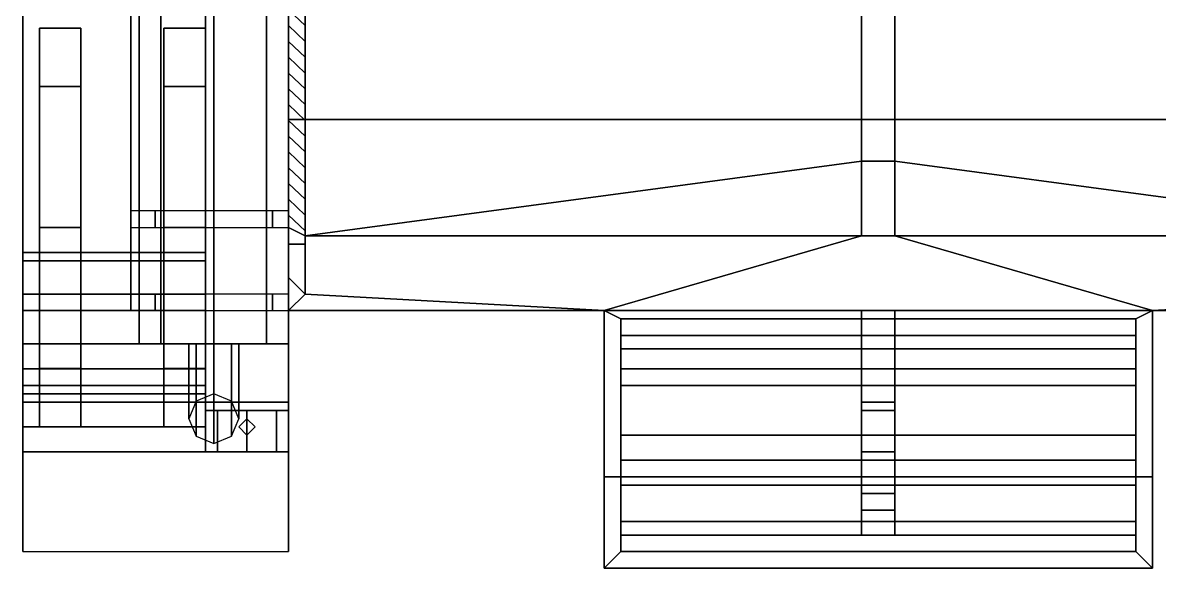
# Model space of a CAD drawing. Header units: millimetres. Extents: x -1 to 1, y -7.8 to 4.7.
# Drawn here: x -1.03 to 0.338, y -2.23 to -1.574 of the extents above; entities that cross this region are included whole.
import ezdxf

# ---------------------------------------------------------------- set-up
doc = ezdxf.new("R2010")
doc.units = ezdxf.units.MM
for name, color, linetype in [('fenders', 6, 'Continuous'), ('in', 2, 'Continuous'), ('tracks', 3, 'Continuous'), ('wheels', 2, 'Continuous')]:
    doc.layers.add(name, color=color, linetype=linetype)

msp = doc.modelspace()

# ---------------------------------------------------------------- linework, layer by layer
for points in [[(-0.71, 1.35, 0.32), (-0.71, -1.69, 0.32), (-0.71, -1.92, 0.47), (-0.71, 1.97, 0.56)], [(-0.71, 1.97, 0.56), (-0.71, -1.92, 0.47), (-0.71, -1.92, 0.81), (-0.71, 1.97, 0.81)], [(0.71, 1.35, 0.32), (0.71, -1.69, 0.32), (-0.71, -1.69, 0.32), (-0.71, 1.35, 0.32)], [(-0.71, -0.9, 1.45), (-0.71, -1.88, 1.39), (-0.71, -1.82, 1.45), (-0.71, -0.9, 1.45)], [(-0.71, -1.82, 1.45), (-0.69, -1.83, 1.47), (-0.69, -0.9, 1.47), (-0.71, -0.9, 1.45)], [(-0.71, -1.84, 1.3), (-0.71, -1.88, 1.39), (-0.71, -0.9, 1.45), (-0.71, -1.25, 1.3)], [(-0.71, -1.88, 0.81), (-0.71, -1.84, 0.95), (-0.71, -1.25, 0.95), (-0.71, -0.9, 0.81)], [(-0.69, -0.9, 1.47), (-0.69, -1.83, 1.47), (-0.02, -1.74, 1.51), (-0.02, -0.9, 1.51)], [(-0.02, -0.9, 1.51), (-0.02, -1.74, 1.51), (0.02, -1.74, 1.51), (0.02, -0.9, 1.51)], [(0.02, -1.74, 1.51), (0.69, -1.83, 1.47), (0.69, -0.9, 1.47), (0.02, -0.9, 1.51)], [(-0.8636, -1.08, 0.9736), (-0.89, -1.08, 0.91), (-0.89, -1.96, 0.91), (-0.8636, -1.96, 0.9736)], [(-0.89, -1.08, 0.91), (-0.8636, -1.08, 0.8464), (-0.8636, -1.96, 0.8464), (-0.89, -1.96, 0.91)], [(-0.8, -1.08, 1), (-0.8636, -1.08, 0.9736), (-0.8636, -1.96, 0.9736), (-0.8, -1.96, 1)], [(-0.8636, -1.08, 0.8464), (-0.8, -1.08, 0.82), (-0.8, -1.96, 0.82), (-0.8636, -1.96, 0.8464)], [(-0.7364, -1.08, 0.9736), (-0.8, -1.08, 1), (-0.8, -1.96, 1), (-0.7364, -1.96, 0.9736)], [(-0.8, -1.08, 0.82), (-0.7364, -1.08, 0.8464), (-0.7364, -1.96, 0.8464), (-0.8, -1.96, 0.82)], [(-0.71, -1.08, 0.91), (-0.7364, -1.08, 0.9736), (-0.7364, -1.96, 0.9736), (-0.71, -1.96, 0.91)], [(-0.7364, -1.08, 0.8464), (-0.71, -1.08, 0.91), (-0.71, -1.96, 0.91), (-0.7364, -1.96, 0.8464)], [(-0.69, -1.25, 1.3), (-0.69, -1.84, 1.3), (-0.71, -1.84, 1.3), (-0.71, -1.25, 1.3)], [(-0.69, -1.84, 0.95), (-0.69, -1.25, 0.95), (-0.71, -1.25, 0.95), (-0.71, -1.84, 0.95)], [(-0.69, -1.84, 1.3), (-0.69, -1.25, 1.3), (-0.69, -1.25, 0.95), (-0.69, -1.84, 0.95)], [(-0.69, -1.577, 0.95), (-0.69, -1.577, 1.3), (-0.71, -1.558, 1.3), (-0.71, -1.558, 0.95)], [(-0.69, -1.596, 0.95), (-0.69, -1.596, 1.3), (-0.71, -1.577, 1.3), (-0.71, -1.577, 0.95)], [(-0.69, -1.615, 0.95), (-0.69, -1.615, 1.3), (-0.71, -1.596, 1.3), (-0.71, -1.596, 0.95)], [(-0.69, -1.634, 0.95), (-0.69, -1.634, 1.3), (-0.71, -1.615, 1.3), (-0.71, -1.615, 0.95)], [(-0.69, -1.653, 0.95), (-0.69, -1.653, 1.3), (-0.71, -1.634, 1.3), (-0.71, -1.634, 0.95)], [(-0.69, -1.672, 0.95), (-0.69, -1.672, 1.3), (-0.71, -1.653, 1.3), (-0.71, -1.653, 0.95)], [(-0.69, -1.691, 0.95), (-0.69, -1.691, 1.3), (-0.71, -1.672, 1.3), (-0.71, -1.672, 0.95)], [(-0.71, -1.92, 0.47), (-0.71, -1.69, 0.32), (0.71, -1.69, 0.32), (0.71, -1.92, 0.47)], [(-0.69, -1.71, 0.95), (-0.69, -1.71, 1.3), (-0.71, -1.691, 1.3), (-0.71, -1.691, 0.95)], [(-0.69, -1.729, 0.95), (-0.69, -1.729, 1.3), (-0.71, -1.71, 1.3), (-0.71, -1.71, 0.95)], [(-0.69, -1.748, 0.95), (-0.69, -1.748, 1.3), (-0.71, -1.729, 1.3), (-0.71, -1.729, 0.95)], [(-0.69, -1.767, 0.95), (-0.69, -1.767, 1.3), (-0.71, -1.748, 1.3), (-0.71, -1.748, 0.95)], [(-0.69, -1.83, 1.47), (-0.69, -1.83, 1.47), (-0.02, -1.83, 1.48), (-0.02, -1.74, 1.51)], [(-0.02, -1.74, 1.51), (-0.02, -1.83, 1.48), (0.02, -1.83, 1.48), (0.02, -1.74, 1.51)], [(0.02, -1.74, 1.51), (0.02, -1.83, 1.48), (0.69, -1.83, 1.47)], [(-0.69, -1.786, 0.95), (-0.69, -1.786, 1.3), (-0.71, -1.767, 1.3), (-0.71, -1.767, 0.95)], [(-0.69, -1.805, 0.95), (-0.69, -1.805, 1.3), (-0.71, -1.786, 1.3), (-0.71, -1.786, 0.95)], [(-0.69, -1.824, 0.95), (-0.69, -1.824, 1.3), (-0.71, -1.805, 1.3), (-0.71, -1.805, 0.95)], [(-0.71, -1.88, 1.39), (-0.69, -1.9, 1.39), (-0.69, -1.83, 1.47), (-0.71, -1.82, 1.45)], [(-0.69, -1.9, 1.39), (-0.33, -1.92, 1.39), (-0.02, -1.83, 1.48), (-0.69, -1.83, 1.47)], [(-0.02, -1.83, 1.48), (-0.33, -1.92, 1.39), (0.33, -1.92, 1.39), (0.02, -1.83, 1.48)], [(0.02, -1.83, 1.48), (0.33, -1.92, 1.39), (0.69, -1.9, 1.39), (0.69, -1.83, 1.47)], [(-0.71, -1.88, 0.81), (-0.71, -1.88, 1.39), (-0.71, -1.84, 1.3), (-0.71, -1.84, 0.95)], [(-0.69, -1.84, 1.3), (-0.69, -1.84, 0.95), (-0.71, -1.84, 0.95), (-0.71, -1.84, 1.3)], [(-0.71, -1.88, 0.81), (-0.69, -1.9, 0.81), (-0.69, -1.9, 1.39), (-0.71, -1.88, 1.39)], [(-0.71, -1.88, 0.81), (-0.71, -1.92, 0.81), (-0.69, -1.9, 0.81)], [(-0.69, -1.9, 1.39), (-0.69, -1.9, 0.81), (-0.33, -1.92, 0.81), (-0.33, -1.92, 1.39)], [(0.33, -1.92, 0.81), (0.69, -1.9, 0.81), (0.69, -1.9, 1.39), (0.33, -1.92, 1.39)], [(0.33, -1.92, 0.81), (0.71, -1.92, 0.81), (0.69, -1.9, 0.81)], [(-0.71, -1.92, 0.81), (-0.71, -1.92, 0.47), (0.71, -1.92, 0.47), (0.71, -1.92, 0.81)], [(-0.33, -1.92, 0.68), (-0.33, -2.12, 0.81), (-0.33, -2.23, 1.02), (-0.33, -1.92, 1.39)], [(0.33, -1.92, 0.68), (0.33, -2.12, 0.81), (-0.33, -2.12, 0.81), (-0.33, -1.92, 0.68)], [(-0.02, -1.92, 0.48), (-0.02, -2.03, 0.48), (-0.02, -2.04, 0.54), (-0.02, -1.92, 0.54)], [(0.02, -1.92, 0.48), (0.02, -2.03, 0.48), (-0.02, -2.03, 0.48), (-0.02, -1.92, 0.48)], [(-0.02, -1.92, 0.54), (-0.02, -2.04, 0.54), (0.02, -2.04, 0.54), (0.02, -1.92, 0.54)], [(0.02, -2.04, 0.54), (0.02, -2.03, 0.48), (0.02, -1.92, 0.48), (0.02, -1.92, 0.54)], [(0.33, -2.23, 1.02), (0.33, -2.12, 0.81), (0.33, -1.92, 0.68), (0.33, -1.92, 1.39)], [(-0.83, -1.96, 0.91), (-0.8212, -1.96, 0.9312), (-0.8636, -1.96, 0.9736), (-0.89, -1.96, 0.91)], [(-0.8212, -1.96, 0.8888), (-0.83, -1.96, 0.91), (-0.89, -1.96, 0.91), (-0.8636, -1.96, 0.8464)], [(-0.8212, -1.96, 0.9312), (-0.8, -1.96, 0.94), (-0.8, -1.96, 1), (-0.8636, -1.96, 0.9736)], [(-0.8, -1.96, 0.88), (-0.8212, -1.96, 0.8888), (-0.8636, -1.96, 0.8464), (-0.8, -1.96, 0.82)], [(-0.8212, -2.0288, 0.8388), (-0.83, -2.05, 0.86), (-0.83, -1.96, 0.91), (-0.8212, -1.96, 0.8888)], [(-0.83, -2.05, 0.86), (-0.8212, -2.0712, 0.8812), (-0.8212, -1.96, 0.9312), (-0.83, -1.96, 0.91)], [(-0.8, -2.02, 0.83), (-0.8212, -2.0288, 0.8388), (-0.8212, -1.96, 0.8888), (-0.8, -1.96, 0.88)], [(-0.8212, -2.0712, 0.8812), (-0.8, -2.08, 0.89), (-0.8, -1.96, 0.94), (-0.8212, -1.96, 0.9312)], [(-0.8, -2.08, 0.89), (-0.7788, -2.0712, 0.8812), (-0.7788, -1.96, 0.9312), (-0.8, -1.96, 0.94)], [(-0.7788, -2.0288, 0.8388), (-0.8, -2.02, 0.83), (-0.8, -1.96, 0.88), (-0.7788, -1.96, 0.8888)], [(-0.8, -1.96, 0.94), (-0.7788, -1.96, 0.9312), (-0.7364, -1.96, 0.9736), (-0.8, -1.96, 1)], [(-0.7788, -1.96, 0.8888), (-0.8, -1.96, 0.88), (-0.8, -1.96, 0.82), (-0.7364, -1.96, 0.8464)], [(-0.7788, -2.0712, 0.8812), (-0.77, -2.05, 0.86), (-0.77, -1.96, 0.91), (-0.7788, -1.96, 0.9312)], [(-0.77, -2.05, 0.86), (-0.7788, -2.0288, 0.8388), (-0.7788, -1.96, 0.8888), (-0.77, -1.96, 0.91)], [(-0.7788, -1.96, 0.9312), (-0.77, -1.96, 0.91), (-0.71, -1.96, 0.91), (-0.7364, -1.96, 0.9736)], [(-0.77, -1.96, 0.91), (-0.7788, -1.96, 0.8888), (-0.7364, -1.96, 0.8464), (-0.71, -1.96, 0.91)], [(-0.02, -2.03, 0.48), (-0.02, -2.09, 0.42), (-0.02, -2.1, 0.48), (-0.02, -2.04, 0.54)], [(0.02, -2.03, 0.48), (0.02, -2.09, 0.42), (-0.02, -2.09, 0.42), (-0.02, -2.03, 0.48)], [(0.02, -2.1, 0.48), (0.02, -2.09, 0.42), (0.02, -2.03, 0.48), (0.02, -2.04, 0.54)], [(-0.7954, -2.04, 1.0354), (-0.81, -2.04, 1), (-0.81, -2.09, 1), (-0.7954, -2.09, 1.0354)], [(-0.81, -2.04, 1), (-0.7954, -2.04, 0.9646), (-0.7954, -2.09, 0.9646), (-0.81, -2.09, 1)], [(-0.81, -2.04, 1), (-0.7246, -2.04, 1.0354), (-0.71, -2.04, 1), (-0.7954, -2.04, 0.9646)], [(-0.7954, -2.04, 1.0354), (-0.76, -2.04, 1.05), (-0.7246, -2.04, 1.0354), (-0.81, -2.04, 1)], [(-0.76, -2.04, 1.05), (-0.7954, -2.04, 1.0354), (-0.7954, -2.09, 1.0354), (-0.76, -2.09, 1.05)], [(-0.7954, -2.04, 0.9646), (-0.76, -2.04, 0.95), (-0.76, -2.09, 0.95), (-0.7954, -2.09, 0.9646)], [(-0.7954, -2.04, 0.9646), (-0.71, -2.04, 1), (-0.7246, -2.04, 0.9646), (-0.76, -2.04, 0.95)], [(-0.76, -2.05, 0.77), (-0.77, -2.06, 0.77), (-0.77, -2.06, 0.96), (-0.76, -2.05, 0.95)], [(-0.7246, -2.04, 1.0354), (-0.76, -2.04, 1.05), (-0.76, -2.09, 1.05), (-0.7246, -2.09, 1.0354)], [(-0.76, -2.04, 0.95), (-0.7246, -2.04, 0.9646), (-0.7246, -2.09, 0.9646), (-0.76, -2.09, 0.95)], [(-0.75, -2.06, 0.77), (-0.76, -2.05, 0.77), (-0.76, -2.05, 0.95), (-0.75, -2.06, 0.96)], [(-0.71, -2.04, 1), (-0.7246, -2.04, 1.0354), (-0.7246, -2.09, 1.0354), (-0.71, -2.09, 1)], [(-0.7246, -2.04, 0.9646), (-0.71, -2.04, 1), (-0.71, -2.09, 1), (-0.7246, -2.09, 0.9646)], [(-0.02, -2.04, 0.54), (-0.02, -2.1, 0.48), (0.02, -2.1, 0.48), (0.02, -2.04, 0.54)], [(-0.77, -2.06, 0.77), (-0.76, -2.07, 0.77), (-0.76, -2.07, 0.95), (-0.77, -2.06, 0.96)], [(-0.76, -2.07, 0.77), (-0.75, -2.06, 0.77), (-0.75, -2.06, 0.96), (-0.76, -2.07, 0.95)], [(-0.7954, -2.09, 0.9646), (-0.76, -2.09, 0.95), (-0.7246, -2.09, 0.9646), (-0.81, -2.09, 1)], [(-0.81, -2.09, 1), (-0.7246, -2.09, 0.9646), (-0.71, -2.09, 1), (-0.7954, -2.09, 1.0354)], [(-0.7954, -2.09, 1.0354), (-0.71, -2.09, 1), (-0.7246, -2.09, 1.0354), (-0.76, -2.09, 1.05)], [(0.02, -2.09, 0.42), (0.02, -2.14, 0.42), (-0.02, -2.14, 0.42), (-0.02, -2.09, 0.42)], [(-0.02, -2.09, 0.42), (-0.02, -2.14, 0.42), (-0.02, -2.13, 0.48), (-0.02, -2.1, 0.48)], [(0.02, -2.13, 0.48), (0.02, -2.14, 0.42), (0.02, -2.09, 0.42), (0.02, -2.1, 0.48)], [(-0.02, -2.1, 0.48), (-0.02, -2.13, 0.48), (0.02, -2.13, 0.48), (0.02, -2.1, 0.48)], [(-0.33, -2.23, 1.02), (-0.33, -2.12, 0.81), (0.33, -2.12, 0.81), (0.33, -2.23, 1.02)], [(-0.02, -2.13, 0.48), (-0.02, -2.16, 0.52), (0.02, -2.16, 0.52), (0.02, -2.13, 0.48)], [(-0.02, -2.14, 0.42), (-0.02, -2.19, 0.48), (-0.02, -2.16, 0.52), (-0.02, -2.13, 0.48)], [(0.02, -2.16, 0.52), (0.02, -2.19, 0.48), (0.02, -2.14, 0.42), (0.02, -2.13, 0.48)], [(0.02, -2.14, 0.42), (0.02, -2.19, 0.48), (-0.02, -2.19, 0.48), (-0.02, -2.14, 0.42)], [(-0.02, -2.19, 0.48), (-0.02, -2.19, 0.56), (-0.02, -2.16, 0.56), (-0.02, -2.16, 0.52)], [(-0.02, -2.16, 0.52), (-0.02, -2.16, 0.56), (0.02, -2.16, 0.56), (0.02, -2.16, 0.52)], [(-0.02, -2.16, 0.56), (-0.02, -2.19, 0.56), (0.02, -2.19, 0.56), (0.02, -2.16, 0.56)], [(0.02, -2.16, 0.56), (0.02, -2.19, 0.56), (0.02, -2.19, 0.48), (0.02, -2.16, 0.52)], [(0.02, -2.19, 0.48), (0.02, -2.19, 0.56), (-0.02, -2.19, 0.56), (-0.02, -2.19, 0.48)]]:
    msp.add_3dface(points)
at = {"color": 1}
for points in [[(-0.9, -1.08, 0.82), (-0.9, -1.92, 0.82), (-0.9, -1.92, 0.85), (-0.9, -1.08, 0.85)], [(-0.8707, -1.8, 0.9807), (-0.9, -1.8, 0.91), (-0.9, -1.82, 0.91), (-0.8707, -1.82, 0.9807)], [(-0.9, -1.8, 0.91), (-0.9, -1.8, 0.85), (-0.9, -1.82, 0.85), (-0.9, -1.82, 0.91)], [(-0.8, -1.8, 1.01), (-0.8707, -1.8, 0.9807), (-0.8707, -1.82, 0.9807), (-0.8, -1.82, 1.01)], [(-0.7293, -1.8, 0.9807), (-0.8, -1.8, 1.01), (-0.8, -1.82, 1.01), (-0.7293, -1.82, 0.9807)], [(-0.71, -1.8, 0.93), (-0.7293, -1.8, 0.9807), (-0.7293, -1.82, 0.9807), (-0.71, -1.82, 0.93)], [(-0.71, -1.88, 0.85), (-0.71, -1.9, 0.85), (-0.71, -1.92, 0.82), (-0.71, -1.88, 0.82)], [(-0.8707, -1.9, 0.9807), (-0.9, -1.9, 0.91), (-0.9, -1.92, 0.91), (-0.8707, -1.92, 0.9807)], [(-0.9, -1.9, 0.91), (-0.9, -1.9, 0.85), (-0.9, -1.92, 0.85), (-0.9, -1.92, 0.91)], [(-0.8, -1.9, 1.01), (-0.8707, -1.9, 0.9807), (-0.8707, -1.92, 0.9807), (-0.8, -1.92, 1.01)], [(-0.7293, -1.9, 0.9807), (-0.8, -1.9, 1.01), (-0.8, -1.92, 1.01), (-0.7293, -1.92, 0.9807)], [(-0.71, -1.9, 0.91), (-0.7293, -1.9, 0.9807), (-0.7293, -1.92, 0.9807), (-0.71, -1.92, 0.91)], [(-0.71, -1.92, 0.91), (-0.71, -1.92, 0.82), (-0.71, -1.9, 0.85), (-0.71, -1.9, 0.91)]]:
    msp.add_3dface(points, dxfattribs=at)
at = {"layer": 'fenders'}
for points in [[(-1.03, 1.97, 0.81), (-1.03, -1.96, 0.81), (-0.71, -1.96, 0.81), (-0.71, 1.97, 0.81)], [(-1.03, 1.97, 0.79), (-1.03, -1.96, 0.79), (-1.03, -1.96, 0.81), (-1.03, 1.97, 0.81)], [(-0.71, -2.03, 0.8), (-0.71, -2.21, 0.67), (-0.71, -1.92, 0.47)], [(-0.71, -1.96, 0.81), (-0.71, -2.03, 0.8), (-0.71, -1.92, 0.47)], [(-0.71, -1.92, 0.81), (-0.71, -1.96, 0.81), (-0.71, -1.92, 0.47)], [(-1.03, -1.96, 0.79), (-1.03, -2.02, 0.77), (-1.03, -2.03, 0.8), (-1.03, -1.96, 0.81)], [(-1.03, -1.96, 0.81), (-1.03, -2.03, 0.8), (-0.71, -2.03, 0.8), (-0.71, -1.96, 0.81)], [(-1.03, -2.02, 0.77), (-1.03, -2.18, 0.63), (-1.03, -2.21, 0.67), (-1.03, -2.03, 0.8)], [(-1.03, -2.03, 0.8), (-1.03, -2.21, 0.67), (-0.71, -2.21, 0.67), (-0.71, -2.03, 0.8)]]:
    msp.add_3dface(points, dxfattribs=at)
at = {"layer": 'in'}
for points in [[(-0.33, -1.92, 1.39), (-0.31, -1.93, 1.36), (0.31, -1.93, 1.36), (0.33, -1.92, 1.39)], [(-0.33, -2.23, 1.02), (-0.31, -2.21, 1.02), (-0.31, -1.93, 1.36), (-0.33, -1.92, 1.39)], [(0.31, -2.21, 1.02), (0.33, -2.23, 1.02), (0.33, -1.92, 1.39), (0.31, -1.93, 1.36)], [(-0.31, -1.93, 1.36), (-0.31, -1.93, 0.74), (0.31, -1.93, 0.74), (0.31, -1.93, 1.36)], [(-0.31, -1.93, 0.74), (-0.31, -1.99, 0.74), (0.31, -1.99, 0.74), (0.31, -1.93, 0.74)], [(-0.31, -1.93, 1.36), (-0.31, -2.1, 0.81), (-0.31, -1.99, 0.74), (-0.31, -1.93, 0.74)], [(-0.31, -1.93, 1.36), (-0.31, -2.21, 1.02), (-0.31, -2.1, 0.81), (-0.31, -1.93, 1.36)], [(0.31, -1.93, 0.74), (0.31, -1.99, 0.74), (0.31, -2.1, 0.81), (0.31, -1.93, 1.36)], [(0.31, -2.1, 0.81), (0.31, -2.21, 1.02), (0.31, -1.93, 1.36)], [(0.31, -1.9661, 1.09), (0.31, -1.95, 1.03), (-0.31, -1.95, 1.03), (-0.31, -1.9661, 1.09)], [(0.31, -1.95, 1.03), (0.31, -1.9661, 0.97), (-0.31, -1.9661, 0.97), (-0.31, -1.95, 1.03)], [(0.31, -2.01, 1.1339), (0.31, -1.9661, 1.09), (-0.31, -1.9661, 1.09), (-0.31, -2.01, 1.1339)], [(0.31, -1.9661, 0.97), (0.31, -2.01, 0.9261), (-0.31, -2.01, 0.9261), (-0.31, -1.9661, 0.97)], [(-0.31, -1.99, 0.74), (-0.31, -2.1, 0.81), (0.31, -2.1, 0.81), (0.31, -1.99, 0.74)], [(0.31, -2.07, 1.15), (0.31, -2.01, 1.1339), (-0.31, -2.01, 1.1339), (-0.31, -2.07, 1.15)], [(0.31, -2.01, 0.9261), (0.31, -2.07, 0.91), (-0.31, -2.07, 0.91), (-0.31, -2.01, 0.9261)], [(0.31, -2.13, 1.1339), (0.31, -2.07, 1.15), (-0.31, -2.07, 1.15), (-0.31, -2.13, 1.1339)], [(0.31, -2.07, 0.91), (0.31, -2.13, 0.9261), (-0.31, -2.13, 0.9261), (-0.31, -2.07, 0.91)], [(-0.31, -2.1, 0.81), (-0.31, -2.21, 1.02), (0.31, -2.21, 1.02), (0.31, -2.1, 0.81)], [(0.31, -2.1739, 1.09), (0.31, -2.13, 1.1339), (-0.31, -2.13, 1.1339), (-0.31, -2.1739, 1.09)], [(0.31, -2.13, 0.9261), (0.31, -2.1739, 0.97), (-0.31, -2.1739, 0.97), (-0.31, -2.13, 0.9261)], [(0.31, -2.19, 1.03), (0.31, -2.1739, 1.09), (-0.31, -2.1739, 1.09), (-0.31, -2.19, 1.03)], [(0.31, -2.1739, 0.97), (0.31, -2.19, 1.03), (-0.31, -2.19, 1.03), (-0.31, -2.1739, 0.97)], [(-0.31, -2.21, 1.02), (-0.33, -2.23, 1.02), (0.33, -2.23, 1.02), (0.31, -2.21, 1.02)]]:
    msp.add_3dface(points, dxfattribs=at)
at = {"layer": 'tracks'}
for points in [[(-0.81, -1.86, 0.74), (-0.81, -1.21, 0.73), (-1.03, -1.21, 0.73), (-1.03, -1.86, 0.74)], [(-1.03, -1.86, 0.74), (-1.03, -1.21, 0.73), (-1.03, -1.21, 0.7), (-1.03, -1.85, 0.71)], [(-1.03, -1.85, 0.71), (-1.03, -1.21, 0.7), (-0.81, -1.21, 0.7), (-0.81, -1.85, 0.71)], [(-0.81, -1.21, 0.7), (-0.81, -1.21, 0.73), (-0.81, -1.86, 0.74), (-0.81, -1.85, 0.71)], [(-1.03, -1.39), (-1.03, -1.92, 0.22), (-1.03, -1.9, 0.25), (-1.03, -1.38, 0.04)], [(-1.03, -1.38, 0.04), (-1.03, -1.9, 0.25), (-0.81, -1.9, 0.25), (-0.81, -1.38, 0.04)], [(-0.81, -1.9, 0.25), (-0.81, -1.92, 0.22), (-0.81, -1.39), (-0.81, -1.38, 0.04)], [(-0.81, -1.39), (-0.81, -1.92, 0.22), (-1.03, -1.92, 0.22), (-1.03, -1.39)], [(-1.03, -2.02, 0.66), (-1.03, -1.86, 0.74), (-1.03, -1.85, 0.71), (-1.03, -1.99, 0.64)], [(-1.03, -1.99, 0.64), (-1.03, -1.85, 0.71), (-0.81, -1.85, 0.71), (-0.81, -1.99, 0.64)], [(-0.81, -2.02, 0.66), (-0.81, -1.86, 0.74), (-1.03, -1.86, 0.74), (-1.03, -2.02, 0.66)], [(-0.81, -1.85, 0.71), (-0.81, -1.86, 0.74), (-0.81, -2.02, 0.66), (-0.81, -1.99, 0.64)], [(-1.03, -1.92, 0.22), (-1.03, -2.01, 0.27), (-1.03, -1.99, 0.3), (-1.03, -1.9, 0.25)], [(-1.03, -1.9, 0.25), (-1.03, -1.99, 0.3), (-0.81, -1.99, 0.3), (-0.81, -1.9, 0.25)], [(-0.81, -1.99, 0.3), (-0.81, -2.01, 0.27), (-0.81, -1.92, 0.22), (-0.81, -1.9, 0.25)], [(-0.81, -1.92, 0.22), (-0.81, -2.01, 0.27), (-1.03, -2.01, 0.27), (-1.03, -1.92, 0.22)], [(-1.03, -2.01, 0.27), (-1.03, -2.09, 0.47), (-1.03, -2.06, 0.47), (-1.03, -1.99, 0.3)], [(-1.03, -2.09, 0.47), (-1.03, -2.02, 0.66), (-1.03, -1.99, 0.64), (-1.03, -2.06, 0.47)], [(-1.03, -2.06, 0.47), (-1.03, -1.99, 0.64), (-0.81, -1.99, 0.64), (-0.81, -2.06, 0.47)], [(-1.03, -1.99, 0.3), (-1.03, -2.06, 0.47), (-0.81, -2.06, 0.47), (-0.81, -1.99, 0.3)], [(-0.81, -2.06, 0.47), (-0.81, -2.09, 0.47), (-0.81, -2.01, 0.27), (-0.81, -1.99, 0.3)], [(-0.81, -1.99, 0.64), (-0.81, -2.02, 0.66), (-0.81, -2.09, 0.47), (-0.81, -2.06, 0.47)], [(-0.81, -2.01, 0.27), (-0.81, -2.09, 0.47), (-1.03, -2.09, 0.47), (-1.03, -2.01, 0.27)], [(-0.81, -2.09, 0.47), (-0.81, -2.02, 0.66), (-1.03, -2.02, 0.66), (-1.03, -2.09, 0.47)]]:
    msp.add_3dface(points, dxfattribs=at)
at = {"layer": 'wheels'}
for points in [[(-0.96, -1.6503, 0.6397), (-0.96, -1.58, 0.47), (-1.01, -1.58, 0.47), (-1.01, -1.6503, 0.6397)], [(-0.96, -1.58, 0.47), (-0.96, -1.6503, 0.3003), (-1.01, -1.6503, 0.3003), (-1.01, -1.58, 0.47)], [(-1.01, -1.82, 0.71), (-1.01, -1.6503, 0.6397), (-1.01, -1.58, 0.47), (-1.01, -1.9897, 0.6397)], [(-1.01, -1.9897, 0.6397), (-1.01, -1.58, 0.47), (-1.01, -1.6503, 0.3003), (-1.01, -2.06, 0.47)], [(-0.96, -1.58, 0.47), (-0.96, -1.9897, 0.3003), (-0.96, -1.82, 0.23), (-0.96, -1.6503, 0.3003)], [(-0.96, -1.6503, 0.6397), (-0.96, -2.06, 0.47), (-0.96, -1.9897, 0.3003), (-0.96, -1.58, 0.47)], [(-0.86, -1.9897, 0.6397), (-0.86, -1.58, 0.47), (-0.86, -1.6503, 0.3003), (-0.86, -2.06, 0.47)], [(-0.86, -1.82, 0.71), (-0.86, -1.6503, 0.6397), (-0.86, -1.58, 0.47), (-0.86, -1.9897, 0.6397)], [(-0.81, -1.6503, 0.6397), (-0.81, -1.58, 0.47), (-0.86, -1.58, 0.47), (-0.86, -1.6503, 0.6397)], [(-0.81, -1.58, 0.47), (-0.81, -1.6503, 0.3003), (-0.86, -1.6503, 0.3003), (-0.86, -1.58, 0.47)], [(-0.81, -1.58, 0.47), (-0.81, -1.9897, 0.3003), (-0.81, -1.82, 0.23), (-0.81, -1.6503, 0.3003)], [(-0.81, -1.6503, 0.6397), (-0.81, -2.06, 0.47), (-0.81, -1.9897, 0.3003), (-0.81, -1.58, 0.47)], [(-0.96, -1.82, 0.71), (-0.96, -1.6503, 0.6397), (-1.01, -1.6503, 0.6397), (-1.01, -1.82, 0.71)], [(-0.96, -1.6503, 0.3003), (-0.96, -1.82, 0.23), (-1.01, -1.82, 0.23), (-1.01, -1.6503, 0.3003)], [(-1.01, -2.06, 0.47), (-1.01, -1.6503, 0.3003), (-1.01, -1.82, 0.23), (-1.01, -1.9897, 0.3003)], [(-0.96, -1.82, 0.71), (-0.96, -1.9897, 0.6397), (-0.96, -2.06, 0.47), (-0.96, -1.6503, 0.6397)], [(-0.86, -2.06, 0.47), (-0.86, -1.6503, 0.3003), (-0.86, -1.82, 0.23), (-0.86, -1.9897, 0.3003)], [(-0.81, -1.6503, 0.3003), (-0.81, -1.82, 0.23), (-0.86, -1.82, 0.23), (-0.86, -1.6503, 0.3003)], [(-0.81, -1.82, 0.71), (-0.81, -1.6503, 0.6397), (-0.86, -1.6503, 0.6397), (-0.86, -1.82, 0.71)], [(-0.81, -1.82, 0.71), (-0.81, -1.9897, 0.6397), (-0.81, -2.06, 0.47), (-0.81, -1.6503, 0.6397)], [(-0.96, -1.9897, 0.6397), (-0.96, -1.82, 0.71), (-1.01, -1.82, 0.71), (-1.01, -1.9897, 0.6397)], [(-0.96, -1.82, 0.23), (-0.96, -1.9897, 0.3003), (-1.01, -1.9897, 0.3003), (-1.01, -1.82, 0.23)], [(-0.81, -1.82, 0.23), (-0.81, -1.9897, 0.3003), (-0.86, -1.9897, 0.3003), (-0.86, -1.82, 0.23)], [(-0.81, -1.9897, 0.6397), (-0.81, -1.82, 0.71), (-0.86, -1.82, 0.71), (-0.86, -1.9897, 0.6397)], [(-0.96, -2.06, 0.47), (-0.96, -1.9897, 0.6397), (-1.01, -1.9897, 0.6397), (-1.01, -2.06, 0.47)], [(-0.96, -1.9897, 0.3003), (-0.96, -2.06, 0.47), (-1.01, -2.06, 0.47), (-1.01, -1.9897, 0.3003)], [(-0.81, -2.06, 0.47), (-0.81, -1.9897, 0.6397), (-0.86, -1.9897, 0.6397), (-0.86, -2.06, 0.47)], [(-0.81, -1.9897, 0.3003), (-0.81, -2.06, 0.47), (-0.86, -2.06, 0.47), (-0.86, -1.9897, 0.3003)]]:
    msp.add_3dface(points, dxfattribs=at)

doc.saveas('drawing.dxf')
